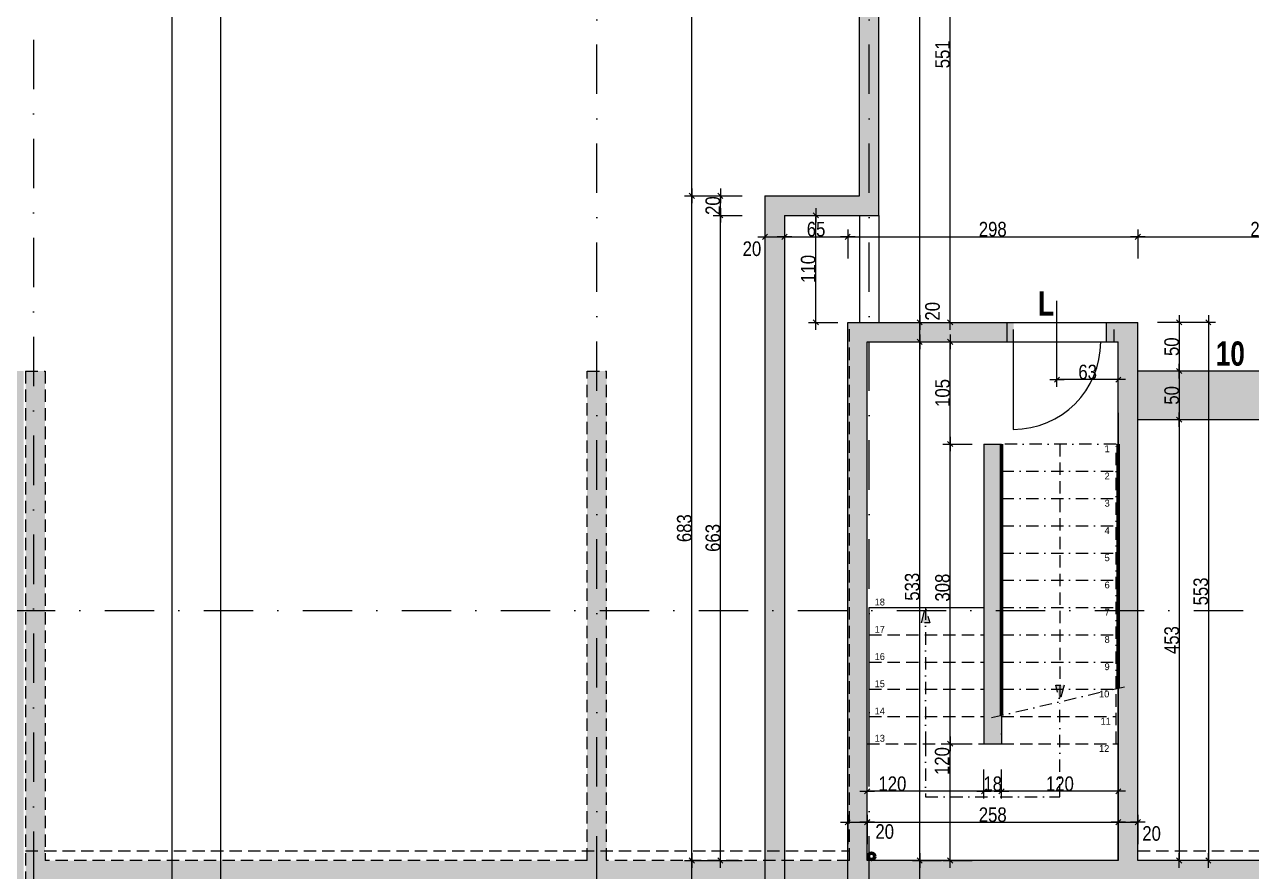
# Model space of a CAD drawing. Header units: centimetres. Extents: x -14085 to 643619, y -47998 to 35592.
# Drawn here: x 30273 to 31534, y 3265 to 4135 of the extents above; entities that cross this region are included whole.
import ezdxf
from ezdxf.enums import TextEntityAlignment as Align

# ---------------------------------------------------------------- set-up
doc = ezdxf.new("R2010")
doc.units = ezdxf.units.CM
doc.header["$PDMODE"] = 1
doc.header["$PDSIZE"] = -2
doc.linetypes.add('CACHEX2', pattern=[19.05, 12.7, -6.35])
doc.linetypes.add('TIRETPTX2', pattern=[50.8, 25.4, -12.7, 0, -12.7])
for name, color, linetype in [('01_cote_gen', 4, 'Continuous'), ('01_linteaux', 2, 'Continuous'), ('01_murs_sup', 2, 'CACHEX2'), ('01_poch_BN', 9, 'Continuous'), ('01_poch_murs', 253, 'Continuous'), ('01_texte', 230, 'Continuous'), ('AA_COTES', 2, 'Continuous')]:
    doc.layers.add(name, color=color, linetype=linetype)
doc.layers.add('01_murs_coup', color=5, linetype='Continuous', lineweight=60)
doc.layers.add('01_tram_axes', color=2, linetype='TIRETPTX2', lineweight=9)
doc.styles.add('Eurostile', font='')
doc.styles.add('impact', font='impact.ttf')
doc.styles.add('STYLE2', font='ARIALN.TTF')
doc.styles.get('Eurostile').set_extended_font_data('Eurostile')
doc.dimstyles.new('JB50', dxfattribs={"dimscale": 0.1, "dimtxt": 150, "dimasz": 15, "dimexe": 0.1, "dimexo": 0.1, "dimgap": 0.09, "dimtad": 1, "dimdec": 1, "dimdsep": 46, "dimtxsty": 'STYLE2', "dimblk1": 'BOND_G', "dimblk2": 'BOND_D', "dimsah": 1, "dimcen": 1.5, "dimdle": 0.01, "dimse1": 1, "dimse2": 1, "dimclrd": 4, "dimclre": 2, "dimclrt": 6, "dimazin": 2, "dimtfac": 2.333333, "dimtdec": 1, "dimtix": 1, "dimtmove": 2, "dimatfit": 3, "dimldrblk": 'BOND_G', "dimfxl": 1, "dimtolj": 1, "dimtzin": 0, "dimarcsym": 0})

# ---------------------------------------------------------------- blocks, each defined once
blk = doc.blocks.new('BOND_G')
at = {"layer": 'AA_COTES', "color": 0}
for p, q in [((0, -5), (0, 15)), ((5, 0), (-5, 0)), ((1.77, 1.77), (-1.77, -1.77))]:
    blk.add_line(p, q, dxfattribs=at)
blk = doc.blocks.new('BOND_D')
at = {"layer": 'AA_COTES', "color": 0}
for p, q in [((5, 0), (-5, 0)), ((-1.77, -1.77), (1.77, 1.77)), ((0, 5), (0, -15))]:
    blk.add_line(p, q, dxfattribs=at)
blk = doc.blocks.new('*D1158')
at = {"layer": '01_cote_gen', "color": 4, "lineweight": -2, "transparency": 16777216}
blk.add_line((31395.5, 3770.6), (31335.5, 3770.6), dxfattribs=at)
at = {"layer": 'Defpoints', "color": 0, "lineweight": 0, "transparency": 16777216}
for p in [(31334, 3787.4), (31397, 3787.4), (31334, 3770.6)]:
    blk.add_point(p, dxfattribs=at)
at = {"layer": '01_cote_gen', "color": 4, "lineweight": -2, "transparency": 16777216, "xscale": 1.5, "yscale": 1.5, "zscale": 1.5, "rotation": 180}
blk.add_blockref('BOND_D', (31334, 3770.6), dxfattribs=at)
at = {"layer": '01_cote_gen', "color": 4, "lineweight": -2, "transparency": 16777216, "xscale": 1.5, "yscale": 1.5, "zscale": 1.5}
blk.add_blockref('BOND_G', (31397, 3770.6), dxfattribs=at)
at = {"layer": '01_cote_gen', "color": 6, "lineweight": 0, "transparency": 16777216, "insert": (31365.5, 3778.3), "char_height": 15, "attachment_point": 5, "style": 'STYLE2'}
blk.add_mtext('\\A1;63', dxfattribs=at)
blk = doc.blocks.new('*D1159')
at = {"layer": '01_cote_gen', "color": 4, "lineweight": -2, "transparency": 16777216}
blk.add_line((31120.5, 3917.4), (31415.5, 3917.4), dxfattribs=at)
at = {"layer": 'Defpoints', "color": 0, "lineweight": 0, "transparency": 16777216}
for p in [(31417, 3917.4), (31119, 3860.3), (31417, 3860.3)]:
    blk.add_point(p, dxfattribs=at)
at = {"layer": '01_cote_gen', "color": 4, "lineweight": -2, "transparency": 16777216, "xscale": 1.5, "yscale": 1.5, "zscale": 1.5, "rotation": 180}
blk.add_blockref('BOND_G', (31119, 3917.4), dxfattribs=at)
at = {"layer": '01_cote_gen', "color": 4, "lineweight": -2, "transparency": 16777216, "xscale": 1.5, "yscale": 1.5, "zscale": 1.5}
blk.add_blockref('BOND_D', (31417, 3917.4), dxfattribs=at)
at = {"layer": '01_cote_gen', "color": 6, "lineweight": 0, "transparency": 16777216, "insert": (31268, 3925.1), "char_height": 15, "attachment_point": 5, "style": 'STYLE2'}
blk.add_mtext('\\A1;298', dxfattribs=at)
blk = doc.blocks.new('*D1160')
at = {"layer": '01_cote_gen', "color": 4, "lineweight": -2, "transparency": 16777216}
blk.add_line((31055.5, 3917.4), (31117.5, 3917.4), dxfattribs=at)
at = {"layer": 'Defpoints', "color": 0, "lineweight": 0, "transparency": 16777216}
for p in [(31119, 3917.4), (31054, 3883.1), (31119, 3894.9)]:
    blk.add_point(p, dxfattribs=at)
at = {"layer": '01_cote_gen', "color": 4, "lineweight": -2, "transparency": 16777216, "xscale": 1.5, "yscale": 1.5, "zscale": 1.5, "rotation": 180}
blk.add_blockref('BOND_G', (31054, 3917.4), dxfattribs=at)
at = {"layer": '01_cote_gen', "color": 4, "lineweight": -2, "transparency": 16777216, "xscale": 1.5, "yscale": 1.5, "zscale": 1.5}
blk.add_blockref('BOND_D', (31119, 3917.4), dxfattribs=at)
at = {"layer": '01_cote_gen', "color": 6, "lineweight": 0, "transparency": 16777216, "insert": (31086.5, 3925.1), "char_height": 15, "attachment_point": 5, "style": 'STYLE2'}
blk.add_mtext('\\A1;65', dxfattribs=at)
blk = doc.blocks.new('*D1161')
at = {"layer": '01_cote_gen', "color": 4, "lineweight": -2, "transparency": 16777216}
blk.add_line((31035.5, 3917.4), (31052.5, 3917.4), dxfattribs=at)
at = {"layer": 'Defpoints', "color": 0, "lineweight": 0, "transparency": 16777216}
for p in [(31054, 3917.4), (31034, 3894.7), (31054, 3894.9)]:
    blk.add_point(p, dxfattribs=at)
at = {"layer": '01_cote_gen', "color": 4, "lineweight": -2, "transparency": 16777216, "xscale": 1.5, "yscale": 1.5, "zscale": 1.5, "rotation": 180}
blk.add_blockref('BOND_G', (31034, 3917.4), dxfattribs=at)
at = {"layer": '01_cote_gen', "color": 4, "lineweight": -2, "transparency": 16777216, "xscale": 1.5, "yscale": 1.5, "zscale": 1.5}
blk.add_blockref('BOND_D', (31054, 3917.4), dxfattribs=at)
at = {"layer": '01_cote_gen', "color": 6, "lineweight": 0, "transparency": 16777216, "insert": (31020.6, 3905), "char_height": 15, "attachment_point": 5, "style": 'STYLE2'}
blk.add_mtext('\\A1;20', dxfattribs=at)
blk = doc.blocks.new('*D1162')
at = {"layer": '01_cote_gen', "color": 4, "lineweight": -2, "transparency": 16777216}
blk.add_line((31418.5, 3917.4), (31675.5, 3917.4), dxfattribs=at)
at = {"layer": 'Defpoints', "color": 0, "lineweight": 0, "transparency": 16777216}
for p in [(31677, 3917.4), (31417, 3894.9), (31677, 3779.4)]:
    blk.add_point(p, dxfattribs=at)
at = {"layer": '01_cote_gen', "color": 4, "lineweight": -2, "transparency": 16777216, "xscale": 1.5, "yscale": 1.5, "zscale": 1.5, "rotation": 180}
blk.add_blockref('BOND_G', (31417, 3917.4), dxfattribs=at)
at = {"layer": '01_cote_gen', "color": 4, "lineweight": -2, "transparency": 16777216, "xscale": 1.5, "yscale": 1.5, "zscale": 1.5}
blk.add_blockref('BOND_D', (31677, 3917.4), dxfattribs=at)
at = {"layer": '01_cote_gen', "color": 6, "lineweight": 0, "transparency": 16777216, "insert": (31547, 3925.1), "char_height": 15, "attachment_point": 5, "style": 'STYLE2'}
blk.add_mtext('\\A1;260', dxfattribs=at)
blk = doc.blocks.new('*D1212')
at = {"layer": '01_cote_gen', "color": 4, "lineweight": -2, "transparency": 16777216}
blk.add_line((31120.5, 3315.7), (31137.5, 3315.7), dxfattribs=at)
at = {"layer": 'Defpoints', "color": 0, "lineweight": 0, "transparency": 16777216}
for p in [(31139, 3315.7), (31119, 3306), (31139, 3306)]:
    blk.add_point(p, dxfattribs=at)
at = {"layer": '01_cote_gen', "color": 4, "lineweight": -2, "transparency": 16777216, "xscale": 1.5, "yscale": 1.5, "zscale": 1.5, "rotation": 180}
blk.add_blockref('BOND_G', (31119, 3315.7), dxfattribs=at)
at = {"layer": '01_cote_gen', "color": 4, "lineweight": -2, "transparency": 16777216, "xscale": 1.5, "yscale": 1.5, "zscale": 1.5}
blk.add_blockref('BOND_D', (31139, 3315.7), dxfattribs=at)
at = {"layer": '01_cote_gen', "color": 6, "lineweight": 0, "transparency": 16777216, "insert": (31157, 3306.1), "char_height": 15, "attachment_point": 5, "style": 'STYLE2'}
blk.add_mtext('\\A1;20', dxfattribs=at)
blk = doc.blocks.new('*D1213')
at = {"layer": '01_cote_gen', "color": 4, "lineweight": -2, "transparency": 16777216}
blk.add_line((31140.5, 3315.8), (31395.5, 3315.8), dxfattribs=at)
at = {"layer": 'Defpoints', "color": 0, "lineweight": 0, "transparency": 16777216}
for p in [(31397, 3315.8), (31139, 3308.3), (31397, 3308.3)]:
    blk.add_point(p, dxfattribs=at)
at = {"layer": '01_cote_gen', "color": 4, "lineweight": -2, "transparency": 16777216, "xscale": 1.5, "yscale": 1.5, "zscale": 1.5, "rotation": 180}
blk.add_blockref('BOND_G', (31139, 3315.8), dxfattribs=at)
at = {"layer": '01_cote_gen', "color": 4, "lineweight": -2, "transparency": 16777216, "xscale": 1.5, "yscale": 1.5, "zscale": 1.5}
blk.add_blockref('BOND_D', (31397, 3315.8), dxfattribs=at)
at = {"layer": '01_cote_gen', "color": 6, "lineweight": 0, "transparency": 16777216, "insert": (31268, 3323.4), "char_height": 15, "attachment_point": 5, "style": 'STYLE2'}
blk.add_mtext('\\A1;258', dxfattribs=at)
blk = doc.blocks.new('*D1214')
at = {"layer": '01_cote_gen', "color": 4, "lineweight": -2, "transparency": 16777216}
blk.add_line((31398.5, 3315.8), (31415.5, 3315.8), dxfattribs=at)
at = {"layer": 'Defpoints', "color": 0, "lineweight": 0, "transparency": 16777216}
for p in [(31417, 3315.8), (31397, 3308.3), (31417, 3308.3)]:
    blk.add_point(p, dxfattribs=at)
at = {"layer": '01_cote_gen', "color": 4, "lineweight": -2, "transparency": 16777216, "xscale": 1.5, "yscale": 1.5, "zscale": 1.5, "rotation": 180}
blk.add_blockref('BOND_G', (31397, 3315.8), dxfattribs=at)
at = {"layer": '01_cote_gen', "color": 4, "lineweight": -2, "transparency": 16777216, "xscale": 1.5, "yscale": 1.5, "zscale": 1.5}
blk.add_blockref('BOND_D', (31417, 3315.8), dxfattribs=at)
at = {"layer": '01_cote_gen', "color": 6, "lineweight": 0, "transparency": 16777216, "insert": (31431.2, 3304.1), "char_height": 15, "attachment_point": 5, "style": 'STYLE2'}
blk.add_mtext('\\A1;20', dxfattribs=at)
blk = doc.blocks.new('*D1253')
at = {"layer": '01_cote_gen', "color": 4, "lineweight": -2, "transparency": 16777216}
blk.add_line((31395.5, 3347.5), (31278.5, 3347.5), dxfattribs=at)
at = {"layer": 'Defpoints', "color": 0, "lineweight": 0, "transparency": 16777216}
for p in [(31277, 3396.4), (31397, 3354.8), (31277, 3347.5)]:
    blk.add_point(p, dxfattribs=at)
at = {"layer": '01_cote_gen', "color": 4, "lineweight": -2, "transparency": 16777216, "xscale": 1.5, "yscale": 1.5, "zscale": 1.5, "rotation": 180}
blk.add_blockref('BOND_D', (31277, 3347.5), dxfattribs=at)
at = {"layer": '01_cote_gen', "color": 4, "lineweight": -2, "transparency": 16777216, "xscale": 1.5, "yscale": 1.5, "zscale": 1.5}
blk.add_blockref('BOND_G', (31397, 3347.5), dxfattribs=at)
at = {"layer": '01_cote_gen', "color": 6, "lineweight": 0, "transparency": 16777216, "insert": (31337, 3355.2), "char_height": 15, "attachment_point": 5, "style": 'STYLE2'}
blk.add_mtext('\\A1;120', dxfattribs=at)
blk = doc.blocks.new('*D1254')
at = {"layer": '01_cote_gen', "color": 4, "lineweight": -2, "transparency": 16777216}
blk.add_line((31275.5, 3347.5), (31260.5, 3347.5), dxfattribs=at)
at = {"layer": 'Defpoints', "color": 0, "lineweight": 0, "transparency": 16777216}
for p in [(31259, 3396.4), (31277, 3396.4), (31259, 3347.5)]:
    blk.add_point(p, dxfattribs=at)
at = {"layer": '01_cote_gen', "color": 4, "lineweight": -2, "transparency": 16777216, "xscale": 1.5, "yscale": 1.5, "zscale": 1.5, "rotation": 180}
blk.add_blockref('BOND_D', (31259, 3347.5), dxfattribs=at)
at = {"layer": '01_cote_gen', "color": 4, "lineweight": -2, "transparency": 16777216, "xscale": 1.5, "yscale": 1.5, "zscale": 1.5}
blk.add_blockref('BOND_G', (31277, 3347.5), dxfattribs=at)
at = {"layer": '01_cote_gen', "color": 6, "lineweight": 0, "transparency": 16777216, "insert": (31268, 3355.2), "char_height": 15, "attachment_point": 5, "style": 'STYLE2'}
blk.add_mtext('\\A1;18', dxfattribs=at)
blk = doc.blocks.new('*D1255')
at = {"layer": '01_cote_gen', "color": 4, "lineweight": -2, "transparency": 16777216}
blk.add_line((31257.5, 3347.5), (31140.5, 3347.5), dxfattribs=at)
at = {"layer": 'Defpoints', "color": 0, "lineweight": 0, "transparency": 16777216}
for p in [(31259, 3396.4), (31139, 3381.3), (31139, 3347.5)]:
    blk.add_point(p, dxfattribs=at)
at = {"layer": '01_cote_gen', "color": 4, "lineweight": -2, "transparency": 16777216, "xscale": 1.5, "yscale": 1.5, "zscale": 1.5, "rotation": 180}
blk.add_blockref('BOND_D', (31139, 3347.5), dxfattribs=at)
at = {"layer": '01_cote_gen', "color": 4, "lineweight": -2, "transparency": 16777216, "xscale": 1.5, "yscale": 1.5, "zscale": 1.5}
blk.add_blockref('BOND_G', (31259, 3347.5), dxfattribs=at)
at = {"layer": '01_cote_gen', "color": 6, "lineweight": 0, "transparency": 16777216, "insert": (31164.9, 3355.2), "char_height": 15, "attachment_point": 5, "style": 'STYLE2'}
blk.add_mtext('\\A1;120', dxfattribs=at)
blk = doc.blocks.new('*D1257')
at = {"layer": '01_cote_gen', "color": 4, "lineweight": -2, "transparency": 16777216}
blk.add_line((30958.9, 3252.9), (30958.9, 3274.9), dxfattribs=at)
at = {"layer": 'Defpoints', "color": 0, "lineweight": 0, "transparency": 16777216}
for p in [(30958.9, 3276.4), (30981.4, 3276.4), (30981.4, 3251.4)]:
    blk.add_point(p, dxfattribs=at)
at = {"layer": '01_cote_gen', "color": 4, "lineweight": -2, "transparency": 16777216, "xscale": 1.5, "yscale": 1.5, "zscale": 1.5}
for name, p, rotation in [('BOND_D', (30958.9, 3276.4), 90), ('BOND_G', (30958.9, 3251.4), 270)]:
    blk.add_blockref(name, p, dxfattribs=dict(at, rotation=rotation))
at = {"layer": '01_cote_gen', "color": 6, "lineweight": 0, "transparency": 16777216, "insert": (30970.3, 3238.6), "char_height": 15, "attachment_point": 5, "rotation": 90, "style": 'STYLE2'}
blk.add_mtext('\\A1;25', dxfattribs=at)
blk = doc.blocks.new('*D1258')
at = {"layer": '01_cote_gen', "color": 4, "lineweight": -2, "transparency": 16777216}
blk.add_line((30958.9, 3277.9), (30958.9, 3957.9), dxfattribs=at)
at = {"layer": 'Defpoints', "color": 0, "lineweight": 0, "transparency": 16777216}
for p in [(30958.9, 3959.4), (31011.5, 3959.4), (30981.4, 3276.4)]:
    blk.add_point(p, dxfattribs=at)
at = {"layer": '01_cote_gen', "color": 4, "lineweight": -2, "transparency": 16777216, "xscale": 1.5, "yscale": 1.5, "zscale": 1.5}
for name, p, rotation in [('BOND_D', (30958.9, 3959.4), 90), ('BOND_G', (30958.9, 3276.4), 270)]:
    blk.add_blockref(name, p, dxfattribs=dict(at, rotation=rotation))
at = {"layer": '01_cote_gen', "color": 6, "lineweight": 0, "transparency": 16777216, "insert": (30951.2, 3617.9), "char_height": 15, "attachment_point": 5, "rotation": 90, "style": 'STYLE2'}
blk.add_mtext('\\A1;683', dxfattribs=at)
blk = doc.blocks.new('*D1261')
at = {"layer": '01_cote_gen', "color": 4, "lineweight": -2, "transparency": 16777216}
blk.add_line((30988.2, 3277.9), (30988.2, 3937.9), dxfattribs=at)
at = {"layer": 'Defpoints', "color": 0, "lineweight": 0, "transparency": 16777216}
for p in [(30988.2, 3939.4), (31054, 3939.4), (31018.5, 3276.4)]:
    blk.add_point(p, dxfattribs=at)
at = {"layer": '01_cote_gen', "color": 4, "lineweight": -2, "transparency": 16777216, "xscale": 1.5, "yscale": 1.5, "zscale": 1.5}
for name, p, rotation in [('BOND_D', (30988.2, 3939.4), 90), ('BOND_G', (30988.2, 3276.4), 270)]:
    blk.add_blockref(name, p, dxfattribs=dict(at, rotation=rotation))
at = {"layer": '01_cote_gen', "color": 6, "lineweight": 0, "transparency": 16777216, "insert": (30980.5, 3607.9), "char_height": 15, "attachment_point": 5, "rotation": 90, "style": 'STYLE2'}
blk.add_mtext('\\A1;663', dxfattribs=at)
blk = doc.blocks.new('*D1262')
at = {"layer": '01_cote_gen', "color": 4, "lineweight": -2, "transparency": 16777216}
blk.add_line((30988.2, 3940.9), (30988.2, 3957.9), dxfattribs=at)
at = {"layer": 'Defpoints', "color": 0, "lineweight": 0, "transparency": 16777216}
for p in [(30981.4, 3959.4), (30988.2, 3959.4), (31010.7, 3939.4)]:
    blk.add_point(p, dxfattribs=at)
at = {"layer": '01_cote_gen', "color": 4, "lineweight": -2, "transparency": 16777216, "xscale": 1.5, "yscale": 1.5, "zscale": 1.5}
for name, p, rotation in [('BOND_D', (30988.2, 3959.4), 90), ('BOND_G', (30988.2, 3939.4), 270)]:
    blk.add_blockref(name, p, dxfattribs=dict(at, rotation=rotation))
at = {"layer": '01_cote_gen', "color": 6, "lineweight": 0, "transparency": 16777216, "insert": (30980.5, 3949.4), "char_height": 15, "attachment_point": 5, "rotation": 90, "style": 'STYLE2'}
blk.add_mtext('\\A1;20', dxfattribs=at)
blk = doc.blocks.new('*D1263')
at = {"layer": '01_cote_gen', "color": 4, "lineweight": -2, "transparency": 16777216}
blk.add_line((30958.9, 3960.9), (30958.9, 4907.9), dxfattribs=at)
at = {"layer": 'Defpoints', "color": 0, "lineweight": 0, "transparency": 16777216}
for p in [(30958.9, 4909.4), (31131, 4909.4), (31131, 3959.4)]:
    blk.add_point(p, dxfattribs=at)
at = {"layer": '01_cote_gen', "color": 4, "lineweight": -2, "transparency": 16777216, "xscale": 1.5, "yscale": 1.5, "zscale": 1.5}
for name, p, rotation in [('BOND_D', (30958.9, 4909.4), 90), ('BOND_G', (30958.9, 3959.4), 270)]:
    blk.add_blockref(name, p, dxfattribs=dict(at, rotation=rotation))
at = {"layer": '01_cote_gen', "color": 6, "lineweight": 0, "transparency": 16777216, "insert": (30951.2, 4434.4), "char_height": 15, "attachment_point": 5, "rotation": 90, "style": 'STYLE2'}
blk.add_mtext('\\A1;950', dxfattribs=at)
blk = doc.blocks.new('*D1266')
at = {"layer": '01_cote_gen', "color": 4, "lineweight": -2, "transparency": 16777216}
blk.add_line((31193, 3252.9), (31193, 3274.9), dxfattribs=at)
at = {"layer": 'Defpoints', "color": 0, "lineweight": 0, "transparency": 16777216}
for p in [(31193, 3276.4), (31205.5, 3276.4), (31205.5, 3251.4)]:
    blk.add_point(p, dxfattribs=at)
at = {"layer": '01_cote_gen', "color": 4, "lineweight": -2, "transparency": 16777216, "xscale": 1.5, "yscale": 1.5, "zscale": 1.5}
for name, p, rotation in [('BOND_D', (31193, 3276.4), 90), ('BOND_G', (31193, 3251.4), 270)]:
    blk.add_blockref(name, p, dxfattribs=dict(at, rotation=rotation))
at = {"layer": '01_cote_gen', "color": 6, "lineweight": 0, "transparency": 16777216, "insert": (31207.3, 3239.3), "char_height": 15, "attachment_point": 5, "rotation": 90, "style": 'STYLE2'}
blk.add_mtext('\\A1;25', dxfattribs=at)
blk = doc.blocks.new('*D1267')
at = {"layer": '01_cote_gen', "color": 4, "lineweight": -2, "transparency": 16777216}
blk.add_line((31224.2, 3277.9), (31224.2, 3394.9), dxfattribs=at)
at = {"layer": 'Defpoints', "color": 0, "lineweight": 0, "transparency": 16777216}
for p in [(31224.2, 3396.4), (31268, 3396.4), (31236.6, 3276.4)]:
    blk.add_point(p, dxfattribs=at)
at = {"layer": '01_cote_gen', "color": 4, "lineweight": -2, "transparency": 16777216, "xscale": 1.5, "yscale": 1.5, "zscale": 1.5}
for name, p, rotation in [('BOND_D', (31224.2, 3396.4), 90), ('BOND_G', (31224.2, 3276.4), 270)]:
    blk.add_blockref(name, p, dxfattribs=dict(at, rotation=rotation))
at = {"layer": '01_cote_gen', "color": 6, "lineweight": 0, "transparency": 16777216, "insert": (31216.1, 3378.6), "char_height": 15, "attachment_point": 5, "rotation": 90, "style": 'STYLE2'}
blk.add_mtext('\\A1;120', dxfattribs=at)
blk = doc.blocks.new('*D1268')
at = {"layer": '01_cote_gen', "color": 4, "lineweight": -2, "transparency": 16777216}
blk.add_line((31224.2, 3397.9), (31224.2, 3702.9), dxfattribs=at)
at = {"layer": 'Defpoints', "color": 0, "lineweight": 0, "transparency": 16777216}
for p in [(31224.2, 3704.4), (31259, 3704.4), (31268, 3396.4)]:
    blk.add_point(p, dxfattribs=at)
at = {"layer": '01_cote_gen', "color": 4, "lineweight": -2, "transparency": 16777216, "xscale": 1.5, "yscale": 1.5, "zscale": 1.5}
for name, p, rotation in [('BOND_D', (31224.2, 3704.4), 90), ('BOND_G', (31224.2, 3396.4), 270)]:
    blk.add_blockref(name, p, dxfattribs=dict(at, rotation=rotation))
at = {"layer": '01_cote_gen', "color": 6, "lineweight": 0, "transparency": 16777216, "insert": (31216.5, 3556.8), "char_height": 15, "attachment_point": 5, "rotation": 90, "style": 'STYLE2'}
blk.add_mtext('\\A1;308', dxfattribs=at)
blk = doc.blocks.new('*D1269')
at = {"layer": '01_cote_gen', "color": 4, "lineweight": -2, "transparency": 16777216}
blk.add_line((31193, 3277.9), (31193, 3807.9), dxfattribs=at)
at = {"layer": 'Defpoints', "color": 0, "lineweight": 0, "transparency": 16777216}
for p in [(31193, 3809.4), (31214.2, 3809.4), (31200.5, 3276.4)]:
    blk.add_point(p, dxfattribs=at)
at = {"layer": '01_cote_gen', "color": 4, "lineweight": -2, "transparency": 16777216, "xscale": 1.5, "yscale": 1.5, "zscale": 1.5}
for name, p, rotation in [('BOND_D', (31193, 3809.4), 90), ('BOND_G', (31193, 3276.4), 270)]:
    blk.add_blockref(name, p, dxfattribs=dict(at, rotation=rotation))
at = {"layer": '01_cote_gen', "color": 6, "lineweight": 0, "transparency": 16777216, "insert": (31185.3, 3557.7), "char_height": 15, "attachment_point": 5, "rotation": 90, "style": 'STYLE2'}
blk.add_mtext('\\A1;533', dxfattribs=at)
blk = doc.blocks.new('*D1270')
at = {"layer": '01_cote_gen', "color": 4, "lineweight": -2, "transparency": 16777216}
blk.add_line((31193, 3810.9), (31193, 3827.9), dxfattribs=at)
at = {"layer": 'Defpoints', "color": 0, "lineweight": 0, "transparency": 16777216}
for p in [(31193, 3829.4), (31222.4, 3829.4), (31224.9, 3809.4)]:
    blk.add_point(p, dxfattribs=at)
at = {"layer": '01_cote_gen', "color": 4, "lineweight": -2, "transparency": 16777216, "xscale": 1.5, "yscale": 1.5, "zscale": 1.5}
for name, p, rotation in [('BOND_D', (31193, 3829.4), 90), ('BOND_G', (31193, 3809.4), 270)]:
    blk.add_blockref(name, p, dxfattribs=dict(at, rotation=rotation))
at = {"layer": '01_cote_gen', "color": 6, "lineweight": 0, "transparency": 16777216, "insert": (31206.2, 3840.8), "char_height": 15, "attachment_point": 5, "rotation": 90, "style": 'STYLE2'}
blk.add_mtext('\\A1;20', dxfattribs=at)
blk = doc.blocks.new('*D1271')
at = {"layer": '01_cote_gen', "color": 4, "lineweight": -2, "transparency": 16777216}
blk.add_line((31224.2, 3705.9), (31224.2, 3807.9), dxfattribs=at)
at = {"layer": 'Defpoints', "color": 0, "lineweight": 0, "transparency": 16777216}
for p in [(31224.2, 3809.4), (31246.7, 3809.4), (31246.7, 3704.4)]:
    blk.add_point(p, dxfattribs=at)
at = {"layer": '01_cote_gen', "color": 4, "lineweight": -2, "transparency": 16777216, "xscale": 1.5, "yscale": 1.5, "zscale": 1.5}
for name, p, rotation in [('BOND_D', (31224.2, 3809.4), 90), ('BOND_G', (31224.2, 3704.4), 270)]:
    blk.add_blockref(name, p, dxfattribs=dict(at, rotation=rotation))
at = {"layer": '01_cote_gen', "color": 6, "lineweight": 0, "transparency": 16777216, "insert": (31216.5, 3756.9), "char_height": 15, "attachment_point": 5, "rotation": 90, "style": 'STYLE2'}
blk.add_mtext('\\A1;105', dxfattribs=at)
blk = doc.blocks.new('*D1272')
at = {"layer": '01_cote_gen', "color": 4, "lineweight": -2, "transparency": 16777216}
blk.add_line((31193, 3830.9), (31193, 4882.9), dxfattribs=at)
at = {"layer": 'Defpoints', "color": 0, "lineweight": 0, "transparency": 16777216}
for p in [(31193, 4884.4), (31227.2, 4884.4), (31239, 3829.4)]:
    blk.add_point(p, dxfattribs=at)
at = {"layer": '01_cote_gen', "color": 4, "lineweight": -2, "transparency": 16777216, "xscale": 1.5, "yscale": 1.5, "zscale": 1.5}
for name, p, rotation in [('BOND_D', (31193, 4884.4), 90), ('BOND_G', (31193, 3829.4), 270)]:
    blk.add_blockref(name, p, dxfattribs=dict(at, rotation=rotation))
at = {"layer": '01_cote_gen', "color": 6, "lineweight": 0, "transparency": 16777216, "insert": (31185.3, 4356.9), "char_height": 15, "attachment_point": 5, "rotation": 90, "style": 'STYLE2'}
blk.add_mtext('\\A1;1055', dxfattribs=at)
blk = doc.blocks.new('*D1273')
at = {"layer": '01_cote_gen', "color": 4, "lineweight": -2, "transparency": 16777216}
blk.add_line((31086.2, 3830.9), (31086.2, 3937.9), dxfattribs=at)
at = {"layer": 'Defpoints', "color": 0, "lineweight": 0, "transparency": 16777216}
for p in [(31086.2, 3939.4), (31109.4, 3939.4), (31119, 3829.4)]:
    blk.add_point(p, dxfattribs=at)
at = {"layer": '01_cote_gen', "color": 4, "lineweight": -2, "transparency": 16777216, "xscale": 1.5, "yscale": 1.5, "zscale": 1.5}
for name, p, rotation in [('BOND_D', (31086.2, 3939.4), 90), ('BOND_G', (31086.2, 3829.4), 270)]:
    blk.add_blockref(name, p, dxfattribs=dict(at, rotation=rotation))
at = {"layer": '01_cote_gen', "color": 6, "lineweight": 0, "transparency": 16777216, "insert": (31078.5, 3884.4), "char_height": 15, "attachment_point": 5, "rotation": 90, "style": 'STYLE2'}
blk.add_mtext('\\A1;110', dxfattribs=at)
blk = doc.blocks.new('*D1276')
at = {"layer": '01_cote_gen', "color": 4, "lineweight": -2, "transparency": 16777216}
blk.add_line((31224.2, 3830.9), (31224.2, 4378.9), dxfattribs=at)
at = {"layer": 'Defpoints', "color": 0, "lineweight": 0, "transparency": 16777216}
for p in [(31224.2, 4380.4), (31315.2, 4380.4), (31240.6, 3829.4)]:
    blk.add_point(p, dxfattribs=at)
at = {"layer": '01_cote_gen', "color": 4, "lineweight": -2, "transparency": 16777216, "xscale": 1.5, "yscale": 1.5, "zscale": 1.5}
for name, p, rotation in [('BOND_D', (31224.2, 4380.4), 90), ('BOND_G', (31224.2, 3829.4), 270)]:
    blk.add_blockref(name, p, dxfattribs=dict(at, rotation=rotation))
at = {"layer": '01_cote_gen', "color": 6, "lineweight": 0, "transparency": 16777216, "insert": (31216.5, 4104.9), "char_height": 15, "attachment_point": 5, "rotation": 90, "style": 'STYLE2'}
blk.add_mtext('\\A1;551', dxfattribs=at)
blk = doc.blocks.new('*D1279')
at = {"layer": '01_cote_gen', "color": 4, "lineweight": -2, "transparency": 16777216}
blk.add_line((31489.5, 3827.9), (31489.5, 3277.9), dxfattribs=at)
at = {"layer": 'Defpoints', "color": 0, "lineweight": 0, "transparency": 16777216}
for p in [(31450.6, 3829.4), (31489.5, 3276.4), (31498.8, 3276.4)]:
    blk.add_point(p, dxfattribs=at)
at = {"layer": '01_cote_gen', "color": 4, "lineweight": -2, "transparency": 16777216, "xscale": 1.5, "yscale": 1.5, "zscale": 1.5}
for name, p, rotation in [('BOND_G', (31489.5, 3829.4), 90), ('BOND_D', (31489.5, 3276.4), 270)]:
    blk.add_blockref(name, p, dxfattribs=dict(at, rotation=rotation))
at = {"layer": '01_cote_gen', "color": 6, "lineweight": 0, "transparency": 16777216, "insert": (31481.8, 3552.9), "char_height": 15, "attachment_point": 5, "rotation": 90, "style": 'STYLE2'}
blk.add_mtext('\\A1;553', dxfattribs=at)
blk = doc.blocks.new('*D1280')
at = {"layer": '01_cote_gen', "color": 4, "lineweight": -2, "transparency": 16777216}
blk.add_line((31459.6, 3827.9), (31459.6, 3780.9), dxfattribs=at)
at = {"layer": 'Defpoints', "color": 0, "lineweight": 0, "transparency": 16777216}
for p in [(31417, 3829.4), (31430.6, 3779.4), (31459.6, 3779.4)]:
    blk.add_point(p, dxfattribs=at)
at = {"layer": '01_cote_gen', "color": 4, "lineweight": -2, "transparency": 16777216, "xscale": 1.5, "yscale": 1.5, "zscale": 1.5}
for name, p, rotation in [('BOND_G', (31459.6, 3829.4), 90), ('BOND_D', (31459.6, 3779.4), 270)]:
    blk.add_blockref(name, p, dxfattribs=dict(at, rotation=rotation))
at = {"layer": '01_cote_gen', "color": 6, "lineweight": 0, "transparency": 16777216, "insert": (31451.9, 3804.4), "char_height": 15, "attachment_point": 5, "rotation": 90, "style": 'STYLE2'}
blk.add_mtext('\\A1;50', dxfattribs=at)
blk = doc.blocks.new('*D1281')
at = {"layer": '01_cote_gen', "color": 4, "lineweight": -2, "transparency": 16777216}
blk.add_line((31459.6, 3777.9), (31459.6, 3730.9), dxfattribs=at)
at = {"layer": 'Defpoints', "color": 0, "lineweight": 0, "transparency": 16777216}
for p in [(31437.1, 3779.4), (31437.1, 3729.4), (31459.6, 3729.4)]:
    blk.add_point(p, dxfattribs=at)
at = {"layer": '01_cote_gen', "color": 4, "lineweight": -2, "transparency": 16777216, "xscale": 1.5, "yscale": 1.5, "zscale": 1.5}
for name, p, rotation in [('BOND_G', (31459.6, 3779.4), 90), ('BOND_D', (31459.6, 3729.4), 270)]:
    blk.add_blockref(name, p, dxfattribs=dict(at, rotation=rotation))
at = {"layer": '01_cote_gen', "color": 6, "lineweight": 0, "transparency": 16777216, "insert": (31451.9, 3754.4), "char_height": 15, "attachment_point": 5, "rotation": 90, "style": 'STYLE2'}
blk.add_mtext('\\A1;50', dxfattribs=at)
blk = doc.blocks.new('*D1282')
at = {"layer": '01_cote_gen', "color": 4, "lineweight": -2, "transparency": 16777216}
blk.add_line((31459.6, 3727.9), (31459.6, 3277.9), dxfattribs=at)
at = {"layer": 'Defpoints', "color": 0, "lineweight": 0, "transparency": 16777216}
for p in [(31452.1, 3729.4), (31452.1, 3276.4), (31459.6, 3276.4)]:
    blk.add_point(p, dxfattribs=at)
at = {"layer": '01_cote_gen', "color": 4, "lineweight": -2, "transparency": 16777216, "xscale": 1.5, "yscale": 1.5, "zscale": 1.5}
for name, p, rotation in [('BOND_G', (31459.6, 3729.4), 90), ('BOND_D', (31459.6, 3276.4), 270)]:
    blk.add_blockref(name, p, dxfattribs=dict(at, rotation=rotation))
at = {"layer": '01_cote_gen', "color": 6, "lineweight": 0, "transparency": 16777216, "insert": (31451.9, 3502.9), "char_height": 15, "attachment_point": 5, "rotation": 90, "style": 'STYLE2'}
blk.add_mtext('\\A1;453', dxfattribs=at)
blk = doc.blocks.new('*D1680')
at = {"layer": '01_cote_gen', "color": 4, "lineweight": -2, "transparency": 16777216}
blk.add_line((-22.5, 3720.9), (-22.5, 4438.9), dxfattribs=at)
at = {"layer": 'Defpoints', "color": 0, "lineweight": 0, "transparency": 16777216}
for p in [(-22.5, 4440.4), (0, 4440.4), (52858.6, 3719.4)]:
    blk.add_point(p, dxfattribs=at)
at = {"layer": '01_cote_gen', "color": 4, "lineweight": -2, "transparency": 16777216, "xscale": 1.5, "yscale": 1.5, "zscale": 1.5}
for name, p, rotation in [('BOND_D', (-22.5, 4440.4), 90), ('BOND_G', (-22.5, 3719.4), 270)]:
    blk.add_blockref(name, p, dxfattribs=dict(at, rotation=rotation))
at = {"layer": '01_cote_gen', "color": 6, "lineweight": 0, "transparency": 16777216, "insert": (-30, 4079.9), "char_height": 15, "attachment_point": 5, "rotation": 90, "style": 'STYLE2'}
blk.add_mtext('\\A1;721', dxfattribs=at)

msp = doc.modelspace()

# ---------------------------------------------------------------- hatches: boundary and pattern name
at = {"layer": '01_murs_sup'}
h = msp.add_hatch(dxfattribs=at)
h.set_pattern_fill('DASH', color=256, scale=2.5, angle=135)
h.set_pattern_definition([(135, (12346.688, -125.725), (-11.2253202, 9e-16), [7.9375, -7.9375])])
h.paths.add_polyline_path([(29976.01, 3276.39), (29697.95, 3276.39), (29697.95, 3779.39), (29672.95, 3779.39), (29672.95, 3276.39), (29085.45, 3276.39), (29085.45, 3779.41), (29080.45, 3779.41), (29065.45, 3779.41), (29065.45, 3276.43), (29000.45, 3276.43), (29000.45, 3889.41), (29085.45, 3889.41), (29085.45, 4127.59), (29065.45, 4127.59), (29065.45, 3909.41), (28980.45, 3909.41), (28980.45, 3121.39), (29085.45, 3121.39), (29085.45, 3251.39), (29976.01, 3251.39)])
h.paths.add_polyline_path([(29065.45, 3251.39), (29065.45, 3141.39), (29000.45, 3141.39), (29000.45, 3251.39)], flags=16)
edge = h.paths.add_edge_path(flags=0)
edge.add_arc((29034.51, 3196.39), 3.91, 0, 360)
h.paths.add_polyline_path([(30272.37, 3286.39), (30252.37, 3286.39), (30252.37, 3276.39), (29976.01, 3276.39), (29976.01, 3251.39), (30272.37, 3251.39)])
h.paths.add_polyline_path([(30272.37, 3779.39), (30252.37, 3779.39), (30252.37, 3286.39), (30272.37, 3286.39)])
h.paths.add_polyline_path([(32515.97, 3759.34), (32515.97, 3779.34), (32490.97, 3779.34), (32490.97, 3774.37), (32490.97, 3276.39), (32230.97, 3276.39), (32230.97, 3286.39), (32210.97, 3286.39), (32210.97, 3276.39), (31696.97, 3276.39), (31696.97, 3286.39), (31676.97, 3286.39), (31676.97, 3276.39), (31416.97, 3276.39), (31416.97, 3829.39), (31392.61, 3829.39), (31392.61, 3809.39), (31396.97, 3809.39), (31396.97, 3276.39), (31138.97, 3276.39), (31138.97, 3809.39), (31289.41, 3809.39), (31289.41, 3829.39), (31120.97, 3829.39), (31120.97, 3276.39), (30871.24, 3276.39), (30871.24, 3286.39), (30851.24, 3286.39), (30851.24, 3276.39), (30294.37, 3276.39), (30294.37, 3286.39), (30274.37, 3286.39), (30274.37, 3251.39), (31033.97, 3251.39), (31033.97, 3117.45), (31138.97, 3117.45), (31138.97, 3251.39), (31783.48, 3251.39), (31783.48, 3181.39), (31863.48, 3181.39), (31863.48, 3251.39), (32490.97, 3251.39), (32490.97, 2324.49), (33874.97, 2324.49), (33874.97, 2349.49), (32515.97, 2349.49), (32515.97, 2599.88), (33107.18, 2599.88), (33107.18, 2452.4), (33649.93, 2452.4), (33649.93, 2450.19), (33669.93, 2450.19), (33669.93, 2584.29), (33649.93, 2584.29), (33649.93, 2472.4), (33125.18, 2472.4), (33125.18, 2927.19), (33340.96, 2927.19), (33340.96, 2947.19), (33125.18, 2947.19), (33125.18, 3337.6), (33107.18, 3337.6), (33107.18, 2619.88), (32515.97, 2619.88)])
h.paths.add_polyline_path([(31053.97, 3251.39), (31118.97, 3251.39), (31118.97, 3137.45), (31053.97, 3137.45)], flags=16)
edge = h.paths.add_edge_path(flags=0)
edge.add_arc((31086.47, 3192.45), 3.91, 0, 360)
h.paths.add_polyline_path([(31803.48, 3251.39), (31843.48, 3251.39), (31843.48, 3201.39), (31803.48, 3201.39)], flags=16)
h.paths.add_polyline_path([(30871.24, 3779.41), (30851.24, 3779.41), (30851.24, 3286.39), (30871.24, 3286.39)], flags=17)
h.paths.add_polyline_path([(30294.37, 3779.39), (30274.37, 3779.39), (30274.37, 3286.39), (30294.37, 3286.39)])
at = {"layer": '01_poch_BN', "lineweight": 0}
h = msp.add_hatch(color=256, dxfattribs=at)
h.dxf.hatch_style = 1
h.paths.add_polyline_path([(31676.97, 3779.36), (31416.97, 3779.36), (31416.97, 3729.36), (31676.97, 3729.36)])
h.paths.add_polyline_path([(32210.97, 3779.36), (31696.97, 3779.36), (31696.97, 3729.36), (32210.97, 3729.36)])
h.paths.add_polyline_path([(32490.97, 3779.33), (32230.97, 3779.33), (32230.97, 3729.33), (32490.97, 3729.33)])
h.paths.add_polyline_path([(33106.97, 3779.34), (32515.97, 3779.33), (32515.97, 3479.34), (33085.48, 3479.35), (33085.48, 2947.39), (33155.48, 2947.39), (33155.48, 3531.39), (33106.97, 3531.39)])
at = {"layer": '01_poch_murs', "lineweight": 0}
h = msp.add_hatch(color=256, dxfattribs=at)
h.dxf.hatch_style = 1
h.paths.add_polyline_path([(33874.97, 4909.39), (31130.97, 4909.39), (31130.97, 4043.25), (31150.97, 4043.25), (31150.97, 4884.39), (31676.97, 4884.39), (31676.97, 4460.39), (31696.97, 4460.39), (31696.97, 4884.39), (32210.97, 4884.39), (32210.97, 4460.39), (32230.97, 4460.39), (32230.97, 4884.39), (32490.97, 4884.39), (32490.97, 4460.39), (32510.97, 4460.39), (32510.97, 4884.39), (33099.98, 4884.39), (33099.98, 4460.39), (33124.98, 4460.39), (33124.98, 4884.39), (33854.97, 4884.39), (33854.97, 4460.39), (33874.97, 4460.39)])
h = msp.add_hatch(color=256, dxfattribs=at)
h.dxf.hatch_style = 1
h.paths.add_polyline_path([(32515.97, 3699.33), (32490.97, 3699.33), (32490.97, 3276.39), (32230.97, 3276.39), (32230.97, 3699.33), (32210.97, 3699.33), (32210.97, 3276.39), (31696.97, 3276.39), (31696.97, 3699.36), (31676.97, 3699.36), (31676.97, 3276.39), (31416.97, 3276.39), (31416.97, 3829.39), (31384.97, 3829.39), (31384.97, 3809.39), (31396.97, 3809.39), (31396.97, 3276.39), (31138.97, 3276.39), (31138.97, 3809.39), (31282.97, 3809.39), (31282.97, 3829.39), (31118.97, 3829.39), (31118.97, 3137.35), (31053.97, 3137.35), (31053.97, 3939.39), (31150.97, 3939.39), (31150.97, 4043.25), (31130.97, 4043.25), (31130.97, 3959.39), (31033.97, 3959.39), (31033.97, 3117.35), (31138.97, 3117.35), (31138.97, 3251.39), (31783.48, 3251.39), (31783.48, 3181.39), (32490.97, 3181.39), (32490.97, 2800.26), (32515.97, 2800.26), (32515.97, 2927.39), (32530.52, 2927.39), (32530.52, 2947.39), (32515.97, 2947.39), (32515.97, 3201.39), (31803.48, 3201.39), (31803.48, 3251.39), (32515.97, 3251.39)])
h = msp.add_hatch(color=256, dxfattribs=at)
h.dxf.hatch_style = 1
h.paths.add_polyline_path([(31276.97, 3704.39), (31258.97, 3704.39), (31258.97, 3396.39), (31276.97, 3396.39)])
at = {"layer": '01_tram_axes', "ltscale": 0.5}
for points in [[(31194.72, 3520.51), (31198.97, 3536.39), (31203.22, 3520.51)], [(31341.22, 3456.58), (31336.97, 3440.7), (31332.72, 3456.58)]]:
    msp.add_hatch(color=256, dxfattribs=at).paths.add_polyline_path(points)

# ---------------------------------------------------------------- linework, layer by layer
at = {"layer": '01_cote_gen'}
msp.add_line((30424.9, 2017.33), (30424.9, 6217.33), dxfattribs=at)
at = {"layer": '01_linteaux', "lineweight": 0}
for p, q in [((31130.97, 3939.39), (31130.97, 3829.39)), ((31150.97, 3939.39), (31150.97, 3829.39)), ((31333.97, 3787.87), (31333.97, 3851.47)), ((31282.97, 3829.39), (31384.97, 3829.39)), ((31282.97, 3809.39), (31384.97, 3809.39)), ((31288.97, 3809.39), (31288.97, 3719.39)), ((31676.97, 3779.36), (31416.97, 3779.36)), ((31676.97, 3729.36), (31416.97, 3729.36))]:
    msp.add_line(p, q, dxfattribs=at)
msp.add_arc((31288.97, 3809.39), 90, 270, 0, dxfattribs=at)
at = {"layer": '01_murs_coup', "lineweight": 18}
for p, q in [((31130.97, 3959.39), (31130.97, 4909.39)), ((31150.97, 3939.39), (31150.97, 4884.39)), ((31033.97, 3959.39), (31033.97, 3117.35)), ((31033.97, 3959.39), (31130.97, 3959.39)), ((31053.97, 3939.39), (31053.97, 3137.35)), ((31053.97, 3939.39), (31150.97, 3939.39)), ((31118.97, 3829.39), (31282.97, 3829.39)), ((31118.97, 3137.35), (31118.97, 3829.39)), ((31384.97, 3829.39), (31416.97, 3829.39)), ((31138.97, 3809.39), (31282.97, 3809.39)), ((31384.97, 3809.39), (31396.97, 3809.39)), ((31396.97, 3276.39), (31396.97, 3809.39)), ((31416.97, 3276.39), (31416.97, 3771.43)), ((31258.97, 3704.39), (31258.97, 3396.39)), ((31276.97, 3704.39), (31276.97, 3396.39))]:
    msp.add_line(p, q, dxfattribs=at)
at = {"layer": '01_murs_coup', "lineweight": 5}
for p, q in [((31118.97, 3829.39), (31282.97, 3829.39)), ((31282.97, 3809.39), (31282.97, 3829.39)), ((31384.97, 3829.39), (31416.97, 3829.39)), ((31384.97, 3809.39), (31384.97, 3829.39)), ((31416.97, 3276.39), (31416.97, 3829.39)), ((31138.97, 3276.39), (31138.97, 3809.39)), ((31138.97, 3809.39), (31282.97, 3809.39)), ((31384.97, 3809.39), (31396.97, 3809.39)), ((31396.97, 3276.39), (31396.97, 3809.39)), ((31396.97, 3736.39), (31396.97, 3276.39)), ((31258.97, 3704.39), (31258.97, 3396.39)), ((31258.97, 3704.39), (31276.97, 3704.39)), ((31276.97, 3704.39), (31276.97, 3396.39)), ((31258.97, 3396.39), (31276.97, 3396.39)), ((31396.97, 3276.39), (31138.97, 3276.39))]:
    msp.add_line(p, q, dxfattribs=at)
at = {"layer": '01_murs_coup'}
for p, q in [((31276.97, 3704.39), (31276.97, 3425.68)), ((31396.97, 3453.55), (31396.97, 3704.39))]:
    msp.add_line(p, q, dxfattribs=at)
at = {"layer": '01_murs_coup', "lineweight": 0}
msp.add_line((31676.97, 3276.39), (31416.97, 3276.39), dxfattribs=at)
at = {"layer": '01_murs_coup', "lineweight": 5}
msp.add_circle((31143.48, 3280.64), 3.25, dxfattribs=at)
at = {"layer": '01_murs_coup'}
msp.add_circle((31143.48, 3280.64), 3.25, dxfattribs=at)
at = {"layer": '01_murs_sup'}
for p, q in [((31120.97, 3829.39), (31289.41, 3829.39)), ((31120.97, 3829.39), (31289.41, 3829.39)), ((31120.97, 3276.39), (31120.97, 3829.39)), ((31289.41, 3809.39), (31289.41, 3829.39)), ((31392.61, 3829.39), (31416.97, 3829.39)), ((31392.61, 3829.39), (31416.97, 3829.39)), ((31392.61, 3809.39), (31392.61, 3829.39)), ((31416.97, 3276.39), (31416.97, 3829.39)), ((31138.97, 3809.39), (31289.41, 3809.39)), ((31138.97, 3809.39), (31289.41, 3809.39)), ((31138.97, 3276.39), (31138.97, 3809.39)), ((31392.61, 3809.39), (31396.97, 3809.39)), ((31392.61, 3809.39), (31396.97, 3809.39)), ((31396.97, 3276.39), (31396.97, 3809.39)), ((31396.97, 3276.39), (31396.97, 3809.39)), ((30274.37, 3779.39), (30274.37, 3251.39)), ((30274.37, 3779.39), (30294.37, 3779.39)), ((30294.37, 3779.39), (30294.37, 3276.39)), ((30851.24, 3779.41), (30871.24, 3779.41)), ((30851.24, 3276.39), (30851.24, 3779.41)), ((30851.24, 3276.39), (30851.24, 3774.41)), ((30871.24, 3276.39), (30871.24, 3779.41)), ((30871.24, 3276.39), (30871.24, 3779.41)), ((31258.97, 3704.39), (31276.97, 3704.39)), ((31336.97, 3704.39), (31336.97, 3440.7)), ((31140.97, 3508.39), (31258.97, 3508.39)), ((31140.97, 3480.39), (31258.97, 3480.39)), ((31140.97, 3452.39), (31258.97, 3452.39)), ((31394.97, 3396.39), (31394.97, 3453.09)), ((31140.97, 3424.39), (31258.97, 3424.39)), ((31276.97, 3424.39), (31394.97, 3424.39)), ((31138.97, 3396.39), (31258.97, 3396.39)), ((31276.97, 3396.39), (31396.97, 3396.39)), ((30274.37, 3286.39), (31120.97, 3286.39)), ((31416.97, 3286.39), (32490.97, 3286.39)), ((30851.24, 3276.39), (30294.37, 3276.39)), ((30851.24, 3276.39), (30294.37, 3276.39)), ((31120.97, 3276.39), (30871.24, 3276.39)), ((31120.97, 3276.39), (30871.24, 3276.39)), ((31396.97, 3276.39), (31138.97, 3276.39)), ((31396.97, 3276.39), (31138.97, 3276.39)), ((31676.97, 3276.39), (31416.97, 3276.39))]:
    msp.add_line(p, q, dxfattribs=at)
at = {"layer": '01_murs_sup', "linetype": 'Continuous'}
for p, q in [((31258.97, 3704.39), (31258.97, 3396.39)), ((31140.97, 3536.39), (31258.97, 3536.39)), ((31140.97, 3396.39), (31140.97, 3536.39)), ((31258.97, 3396.39), (31276.97, 3396.39))]:
    msp.add_line(p, q, dxfattribs=at)
at = {"layer": '01_texte'}
msp.add_line((30474.9, 2067.33), (30474.9, 6167.33), dxfattribs=at)
at = {"layer": '01_tram_axes', "ltscale": 2}
for p, q in [((30282.37, 5747.02), (30282.37, 2100.95)), ((30861.37, 2131.93), (30861.37, 5716.04)), ((31140.97, 2131.93), (31140.97, 5716.04)), ((28626.87, 3533.39), (36267.9, 3533.39))]:
    msp.add_line(p, q, dxfattribs=at)
at = {"layer": '01_tram_axes', "ltscale": 0.5}
for p, q in [((31394.97, 3704.39), (31276.97, 3704.39)), ((31276.97, 3704.39), (31276.97, 3425.68)), ((31394.97, 3453.09), (31394.97, 3704.39)), ((31276.97, 3676.39), (31394.97, 3676.39)), ((31276.97, 3648.39), (31394.97, 3648.39)), ((31276.97, 3620.39), (31394.97, 3620.39)), ((31276.97, 3592.39), (31394.97, 3592.39)), ((31276.97, 3564.39), (31396.97, 3564.39)), ((31198.97, 3536.39), (31198.97, 3396.39)), ((31276.97, 3536.39), (31394.97, 3536.39)), ((31276.97, 3508.39), (31394.97, 3508.39)), ((31276.97, 3480.39), (31394.97, 3480.39)), ((31266.76, 3423.31), (31405.32, 3455.49)), ((31276.97, 3452.39), (31394.97, 3452.39)), ((31336.97, 3342), (31336.97, 3440.78)), ((31276.97, 3425.68), (31276.97, 3396.39)), ((31198.97, 3396.39), (31198.97, 3342)), ((31198.97, 3342), (31336.97, 3342))]:
    msp.add_line(p, q, dxfattribs=at)
at = {"layer": '01_tram_axes', "ltscale": 0.5, "flags": 128}
for points in [[(31194.72, 3520.51), (31198.97, 3536.39), (31203.22, 3520.51)], [(31341.22, 3456.58), (31336.97, 3440.7), (31332.72, 3456.58)]]:
    msp.add_lwpolyline(points, close=True, dxfattribs=at)

# ---------------------------------------------------------------- texts
at = {"layer": '01_murs_sup', "style": 'Eurostile'}
for s, p in [('10', (31377.24, 3444.03)), ('11', (31378.75, 3416.03)), ('12', (31377.24, 3388.03))]:
    msp.add_text(s, height=7.059, dxfattribs=at).set_placement(p)
at = {"layer": '01_murs_sup', "char_height": 7.06, "attachment_point": 2, "line_spacing_factor": 0.894142, "style": 'Eurostile'}
for s, insert in [('1', (31385.52, 3703.09)), ('2', (31385.53, 3675.09)), ('3', (31385.53, 3647.09)), ('4', (31385.53, 3619.09)), ('5', (31385.53, 3591.09)), ('6', (31385.53, 3563.09)), ('7', (31385.53, 3535.09)), ('8', (31385.52, 3507.09)), ('9', (31385.52, 3479.09))]:
    msp.add_mtext(s, dxfattribs=dict(at, insert=insert))
at = {"layer": '01_texte', "style": 'impact'}
for s, p in [('L', (31330.93, 3828.74)), ('10', (31527.04, 3777.34))]:
    msp.add_text(s, height=25, dxfattribs=at).set_placement(p, align=Align.BOTTOM_RIGHT)
at = {"layer": '01_tram_axes', "ltscale": 0.5, "char_height": 7.059, "attachment_point": 2, "line_spacing_factor": 0.894142, "style": 'Eurostile'}
for s, insert in [('18', (31151.96, 3545.56)), ('17', (31151.96, 3517.56)), ('16', (31151.96, 3489.56)), ('15', (31151.96, 3461.56)), ('14', (31151.96, 3433.56)), ('13', (31151.96, 3405.56))]:
    msp.add_mtext(s, dxfattribs=dict(at, insert=insert))

# ---------------------------------------------------------------- dimensions: what is measured, and where the dimension line sits
at = {"layer": '01_cote_gen', "lineweight": 0}
for base, p1, p2, picture, middle in [((30958.87, 4909.39), (31130.97, 3959.39), (31130.97, 4909.39), '*D1263', (30951.2, 4434.39)), ((31193.02, 4884.39), (31239.02, 3829.39), (31227.18, 4884.39), '*D1272', (31185.35, 4356.89)), ((-22.5, 4440.39), (52858.64, 3719.36), (0, 4440.39), '*D1680', (-30.04, 4079.87)), ((31224.17, 4380.39), (31240.65, 3829.39), (31315.21, 4380.39), '*D1276', (31216.5, 4104.89)), ((30958.87, 3959.39), (30981.37, 3276.39), (31011.45, 3959.39), '*D1258', (30951.2, 3617.89)), ((30988.18, 3959.39), (31010.68, 3939.39), (30981.37, 3959.39), '*D1262', (30980.52, 3949.39)), ((30988.18, 3939.39), (31018.48, 3276.39), (31053.97, 3939.39), '*D1261', (30980.52, 3607.89)), ((31086.21, 3939.39), (31118.97, 3829.39), (31109.37, 3939.39), '*D1273', (31078.55, 3884.39)), ((31459.57, 3779.36), (31416.97, 3829.39), (31430.61, 3779.36), '*D1280', (31451.9, 3804.37)), ((31489.46, 3276.39), (31450.6, 3829.39), (31498.81, 3276.39), '*D1279', (31481.8, 3552.89)), ((31224.17, 3809.39), (31246.67, 3704.39), (31246.67, 3809.39), '*D1271', (31216.5, 3756.89)), ((31459.57, 3729.36), (31437.07, 3779.36), (31437.07, 3729.36), '*D1281', (31451.9, 3754.36)), ((31459.57, 3276.39), (31452.07, 3729.36), (31452.07, 3276.39), '*D1282', (31451.9, 3502.87))]:
    dim = msp.add_linear_dim(base=base, p1=p1, p2=p2, angle=90, dimstyle='JB50', dxfattribs=at)
    dim.commit()
    dim.dimension.update_dxf_attribs({"geometry": picture, "text_midpoint": middle})
for base, p1, p2, picture, middle in [((31118.97, 3917.39), (31053.97, 3883.06), (31118.97, 3894.89), '*D1160', (31086.47, 3925.06)), ((31416.97, 3917.39), (31118.97, 3860.28), (31416.97, 3860.28), '*D1159', (31267.97, 3925.06)), ((31676.97, 3917.39), (31416.97, 3894.89), (31676.97, 3779.36), '*D1162', (31546.97, 3925.06)), ((31333.97, 3770.64), (31396.97, 3787.36), (31333.97, 3787.36), '*D1158', (31365.47, 3778.31)), ((31258.97, 3347.5), (31276.97, 3396.39), (31258.97, 3396.39), '*D1254', (31267.97, 3355.17)), ((31276.97, 3347.5), (31396.97, 3354.8), (31276.97, 3396.39), '*D1253', (31336.97, 3355.17)), ((31396.97, 3315.76), (31138.97, 3308.26), (31396.97, 3308.26), '*D1213', (31267.97, 3323.43))]:
    dim = msp.add_linear_dim(base=base, p1=p1, p2=p2, dimstyle='JB50', dxfattribs=at)
    dim.commit()
    dim.dimension.update_dxf_attribs({"geometry": picture, "text_midpoint": middle})
for base, p1, p2, picture, middle in [((31053.97, 3917.39), (31033.97, 3894.72), (31053.97, 3894.89), '*D1161', (31020.64, 3904.98)), ((31138.97, 3347.5), (31258.97, 3396.39), (31138.97, 3381.29), '*D1255', (31164.89, 3355.17)), ((31138.97, 3315.69), (31118.97, 3306), (31138.97, 3306), '*D1212', (31156.97, 3306.14)), ((31416.97, 3315.76), (31396.97, 3308.26), (31416.97, 3308.26), '*D1214', (31431.2, 3304.06))]:
    dim = msp.add_linear_dim(base=base, p1=p1, p2=p2, dimstyle='JB50', dxfattribs=at)
    dim.commit()
    dim.dimension.update_dxf_attribs({"geometry": picture, "text_midpoint": middle, "dimtype": 160})
for base, p1, p2, picture, middle in [((31193.02, 3829.39), (31224.88, 3809.39), (31222.43, 3829.39), '*D1270', (31206.24, 3840.85)), ((31193.02, 3809.39), (31200.52, 3276.39), (31214.19, 3809.39), '*D1269', (31185.35, 3557.66)), ((31224.17, 3704.39), (31267.97, 3396.39), (31258.97, 3704.39), '*D1268', (31216.5, 3556.83)), ((31224.17, 3396.39), (31236.63, 3276.39), (31267.97, 3396.39), '*D1267', (31216.12, 3378.57)), ((30958.87, 3276.39), (30981.37, 3251.39), (30981.37, 3276.39), '*D1257', (30970.34, 3238.58)), ((31193.02, 3276.39), (31205.48, 3251.39), (31205.48, 3276.39), '*D1266', (31207.34, 3239.29))]:
    dim = msp.add_linear_dim(base=base, p1=p1, p2=p2, angle=90, dimstyle='JB50', dxfattribs=at)
    dim.commit()
    dim.dimension.update_dxf_attribs({"geometry": picture, "text_midpoint": middle, "dimtype": 160})

doc.saveas('drawing.dxf')
